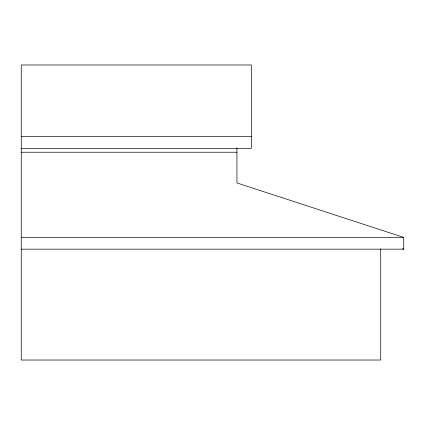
<?xml version="1.0" encoding="UTF-8"?>
<svg xmlns="http://www.w3.org/2000/svg" width="425" height="425" viewBox="0 0 425 425"><rect width="100%" height="100%" fill="white"/><g stroke="black" fill="none" stroke-linecap="round" stroke-linejoin="round"><path stroke-width="0.64" d="M21.25 136.584L251.308 136.584M21.25 148.341L251.308 148.341L251.308 64.972L21.25 64.972L21.25 360.028L380.72 360.028L380.72 248.917M21.25 152.235L236.932 152.235M21.25 237.405L403.75 237.405L403.75 249.156L21.25 249.156M403.75 237.405L236.932 182.952L236.932 147.879M402.507 248.752L403.75 249.156"/></g></svg>
